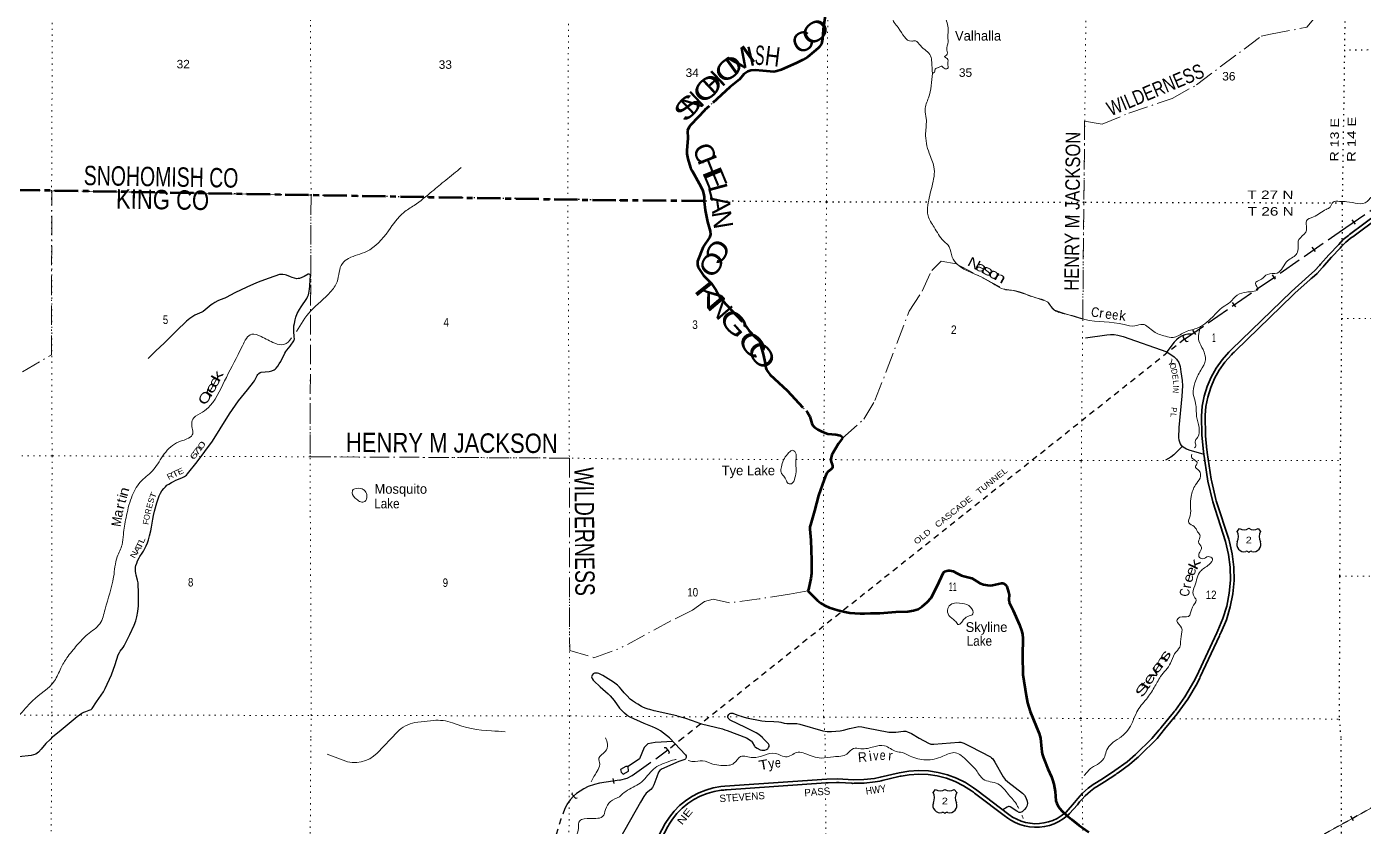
# Model space of a CAD drawing. Header units: feet. Extents: x -248627 to 3, y 0 to 184934.
# Drawn here: x -43174 to -15596, y 89931 to 106433 of the extents above; entities that cross this region are included whole.
import ezdxf
from ezdxf.enums import TextEntityAlignment as Align

# ---------------------------------------------------------------- set-up
doc = ezdxf.new("R2010")
doc.units = ezdxf.units.FT
doc.header["$LTSCALE"] = 80
for name, pattern in [('DOT_DASHED', [7.7, 5, -1.2, 0.3, -1.2]), ('DOTTED', [1.5, 0.3, -1.2]), ('LONG_DASH_SHORT_DASH', [9.9, 6, -1.2, 1.5, -1.2]), ('LONG_DASHED', [7.5, 6, -1.5]), ('SHORT_DASHED', [2.7, 1.5, -1.2])]:
    doc.linetypes.add(name, pattern=pattern)
for name, color, linetype, lineweight in [('11', 7, 'LONG_DASH_SHORT_DASH', 60), ('16', 7, 'Continuous', 25), ('20', 7, 'Continuous', 70), ('29', 7, 'Continuous', 25), ('30', 7, 'Continuous', 13), ('34', 7, 'Continuous', 25), ('39', 7, 'Continuous', 13), ('41', 7, 'Continuous', 13), ('44', 7, 'DOT_DASHED', 13), ('6', 7, 'DOTTED', 25), ('63', 7, 'Continuous', 25), ('7', 7, 'DOTTED', 13)]:
    doc.layers.add(name, color=color, linetype=linetype, lineweight=lineweight)
doc.layers.add('12', color=7, linetype='Continuous')

msp = doc.modelspace()

# ---------------------------------------------------------------- linework, layer by layer
at = {"layer": '11'}
msp.add_line((-29196.15, 102839.72), (-30937.48, 102853.49), dxfattribs=at)
for points in [[(-26713.55, 106665.7), (-26750.23, 106376.6), (-26763.28, 106187.12), (-26789.92, 106080.76), (-26837.2, 106009.05), (-26853.12, 105993.8), (-26941.86, 105913.75), (-27076.95, 105809.36), (-27169.12, 105748.76), (-27295.33, 105691.63), (-27615.46, 105547.19), (-27707.63, 105515.57), (-27769.42, 105504.37), (-27996.82, 105523.62), (-28152.66, 105536.65), (-28242.19, 105534.01), (-28308.02, 105510.3), (-28389.65, 105457.6), (-28480.91, 105348.51), (-28677.03, 105188.14), (-29194.87, 104712.75), (-29482.47, 104414.19), (-29516.74, 104371.51), (-29549.35, 104295.05), (-29542.16, 104127.65), (-29561.52, 103885.77), (-29564.1, 103810.8), (-29542.3, 103708.23), (-29485.1, 103523.6), (-29452.98, 103459.78), (-29309.34, 103203), (-29242.83, 103073.03), (-29221.8, 102998.92), (-29208.6, 102928.12), (-29204.53, 102833.49)], [(-61874.65, 103015.65), (-48660.7, 102924.08), (-48144.21, 102918.22), (-48137.93, 103158.42), (-30937.48, 102853.49)], [(-29204.53, 102833.49), (-29183.32, 102651.91), (-29140.25, 102413.76), (-29082.86, 102219.91), (-29076.94, 102150.82), (-29099.64, 102088.92), (-29223.45, 101895.94), (-29341.75, 101598.08), (-29346.86, 101530.3), (-29328.31, 101470.98), (-29218.42, 101307.12), (-29058.2, 101143.02), (-28958.27, 100999.37), (-28866.29, 100838.65), (-28753.05, 100704.27), (-28371.95, 100302.89), (-28277.75, 100162.8), (-28161.9, 100041.75), (-28088.15, 99970.45), (-28061.81, 99938.84), (-28049.91, 99894.02), (-27992.62, 99682.01), (-27949.26, 99500.33), (-27934.09, 99402.63), (-27921.8, 99359.04), (-27889.33, 99310.41), (-27845.8, 99259.87), (-27495.14, 98935.55), (-27072.68, 98479.81), (-27026.93, 98400.05), (-26987.43, 98257.76), (-26965.34, 98211.11), (-26932.13, 98178.72), (-26863.66, 98131.29), (-26779.39, 98091.76), (-26654.14, 98044.26), (-26492.36, 98025.89), (-26396.62, 98008.74), (-26358.06, 97978.46), (-26352.61, 97954.08), (-26437.75, 97839.56), (-26572.68, 97605.63), (-26590.23, 97551.95), (-26597.04, 97520.67), (-26593.75, 97500.24), (-26587.82, 97464.02), (-26564.8, 97406.64), (-26561.49, 97381.02), (-26562.15, 97355.32), (-26569.39, 97333.59), (-26587.43, 97313.99), (-26666.27, 97249.85), (-26678.67, 97232.15), (-26697.11, 97192.63), (-26733.49, 97098.94), (-26851.97, 96766.8), (-26928.05, 96456.64), (-27017.05, 96166.33), (-27024.95, 96126.81), (-27024.62, 96078.02), (-27005.65, 95852.09), (-26991.67, 95438.65), (-26995.97, 95165.07), (-27007.7, 95061.66), (-27046.01, 94867.33), (-27056.54, 94835.71), (-27068.32, 94801.66)], [(-27068.32, 94801.66), (-26871.14, 94603.27), (-26798.47, 94551.14), (-26716.84, 94503.72), (-26630.26, 94462.97), (-26453.39, 94405.66), (-26308.67, 94369.34), (-26206.02, 94354.06), (-26100.64, 94345.62), (-25987.4, 94340.35), (-25900.5, 94340.35), (-25779.25, 94343.93), (-25581.94, 94344.99), (-25253.65, 94369.62), (-25009.98, 94380.54), (-24893.25, 94399.63), (-24790.28, 94429.89), (-24708.92, 94483.95), (-24611.49, 94568.27), (-24523.33, 94662.51), (-24405.32, 94903.91), (-24271, 95183.55), (-24248.08, 95203.28), (-24203.32, 95219.09), (-24173.04, 95223.04), (-24143.96, 95223.26), (-24069.02, 95208.55), (-23995.26, 95168.1), (-23897.85, 95124.23), (-23848.6, 95106.9), (-23685.73, 95067.8), (-23521.28, 94966.14), (-23446.81, 94937.59), (-23363.28, 94921.34), (-23302.72, 94916.07), (-23259.67, 94918.54), (-23074.94, 94962.18), (-23035.97, 94961.82), (-22989.85, 94927.32), (-22964.34, 94893.68), (-22928.19, 94779.83), (-22919.57, 94725.04), (-22926.98, 94624.56), (-22916.94, 94564.31), (-22837.54, 94398.28), (-22704.18, 94101.23), (-22657.55, 93964.87), (-22644.38, 93901.64), (-22637.11, 93830.7), (-22645.05, 93461.73), (-22632.92, 93080.57), (-22566.69, 92648.74), (-22537.72, 92495.92), (-22485.05, 92314.11), (-22362.09, 92018.42), (-22296.45, 91862.84), (-22270.66, 91764.97)], [(-22270.66, 91764.97), (-22253.07, 91545.62), (-22246.29, 91496.02), (-22237.81, 91447.7), (-22210.55, 91361.68), (-22197.14, 91326.88), (-22120.88, 91135.69), (-22045.46, 90968.66), (-22023.43, 90909.75), (-21997.17, 90818.6), (-21968.36, 90668.53), (-21952.26, 90479.03), (-21932.77, 90421.38), (-21898.88, 90353.55), (-21839.56, 90277.24), (-21730.25, 90175.92), (-21627.73, 90087.75), (-21481.13, 89975.41), (-21272.68, 89832.97)]]:
    msp.add_lwpolyline(points, dxfattribs=at)
at = {"layer": '16'}
for p, q in [((-18218.37, 96029.08), (-18167.06, 96087.84)), ((-17975.3, 96093.81), (-17975.58, 96093.61)), ((-17783.21, 96087.93), (-17731.82, 96029.08)), ((-24485.1, 90647.78), (-24433.79, 90706.54)), ((-24242.03, 90712.51), (-24242.31, 90712.31)), ((-24049.94, 90706.63), (-23998.55, 90647.78))]:
    msp.add_line(p, q, dxfattribs=at)
for centre, radius, start, end in [((-18411.35, 95918.45), 222.05, 332.97043, 29.75871), ((-18075.98, 96245.5), 182.07, 239.97227, 303.45418), ((-17874.2, 96245), 181.52, 236.33975, 300.08743), ((-17874.21, 96245.5), 182.07, 236.54582, 236.59441), ((-17538.85, 95918.45), 222.05, 150.24129, 207.02957), ((-18072.16, 95763.55), 151.42, 159.09177, 283.81923), ((-17878.04, 95763.55), 151.42, 256.18077, 20.90823), ((-24678.08, 90537.15), 222.05, 332.97043, 29.75871), ((-24342.71, 90864.2), 182.07, 239.97227, 303.45418), ((-24140.93, 90863.7), 181.52, 236.33975, 300.08743), ((-24140.94, 90864.2), 182.07, 236.54582, 236.59441), ((-23805.58, 90537.15), 222.05, 150.24129, 207.02957), ((-24338.89, 90382.25), 151.42, 159.09177, 283.81923), ((-24144.77, 90382.25), 151.42, 256.18077, 20.90823)]:
    msp.add_arc(centre, radius, start, end, dxfattribs=at)
for centre, major_axis, start_param, end_param in [((-18016.82, 95564.73), (-19.56, 51.67), 4.95877769, 6.28318531), ((-17933.37, 95564.73), (19.56, 51.67), 0, 1.32637542), ((-24283.55, 90183.43), (-19.56, 51.67), 4.95877769, 6.28318531), ((-24200.1, 90183.43), (19.56, 51.67), 0, 1.32637542)]:
    msp.add_ellipse(centre, major_axis=major_axis, ratio=0.929097, start_param=start_param, end_param=end_param, dxfattribs=at)
at = {"layer": '20', "lineweight": 35}
for points in [[(-19972.5, 91762.81), (-19822.63, 91938.42), (-19801.03, 91963.26), (-19780.42, 91988.42), (-19528.28, 92296.24), (-19507.97, 92321.04), (-19489.57, 92346.24), (-19292.27, 92616.57), (-19108.78, 92932.82), (-19056.76, 93038.73), (-18638.36, 93937.86), (-18614.47, 93985.58), (-18509.44, 94233.03), (-18430.85, 94490.1), (-18379.56, 94753.97), (-18356.13, 95021.77), (-18360.82, 95290.54), (-18393.59, 95557.35), (-18454.06, 95819.27), (-18721.02, 96641.47), (-18818.96, 97065.58), (-18912.27, 97667.1), (-18943.12, 98020.68), (-18953.88, 98404.27), (-18934.95, 98613.21), (-18894.28, 98819.03), (-18832.32, 99019.47), (-18749.75, 99212.34), (-18647.48, 99395.51), (-18526.61, 99567), (-18388.48, 99724.91), (-18329.79, 99782.87), (-17094.48, 100978.15), (-16739.41, 101297.67), (-16621.37, 101401.18), (-16514.79, 101516.45), (-16498.96, 101535.8), (-16328.61, 101731.25), (-16122.71, 101947.86), (-16027.15, 102045.86), (-15921.87, 102133.33), (-15901.92, 102147.92), (-15308.09, 102589.47)], [(-19867.48, 91762.72), (-19715.85, 91949.96), (-19450.63, 92272.7), (-19230.32, 92574.28), (-19042.74, 92897.23), (-19001.18, 92981.81), (-18988.89, 93006.8), (-18977.26, 93031.81), (-18583.22, 93878.59), (-18570.72, 93905.45), (-18559.13, 93928.59), (-18547.06, 93952.71), (-18438.96, 94207.38), (-18358.07, 94471.96), (-18305.29, 94743.54), (-18281.18, 95019.15), (-18286.01, 95295.77), (-18319.73, 95570.37), (-18376.77, 95817.43), (-18382.08, 95840.43), (-18390.85, 95867.43), (-18641.57, 96639.63), (-18649.01, 96662.55), (-18655.27, 96689.63), (-18739.34, 97053.67), (-18745.07, 97078.49), (-18748.97, 97103.67), (-18834.28, 97653.6), (-18837.85, 97676.61), (-18840.21, 97703.6), (-18866.06, 97999.91), (-18868.2, 98024.4), (-18868.91, 98049.91), (-18878.07, 98376.42), (-18878.81, 98402.76), (-18876.67, 98426.42), (-18860.71, 98602.55), (-18821.57, 98800.66), (-18761.93, 98993.6), (-18682.45, 99179.25), (-18584, 99355.57), (-18467.65, 99520.64), (-18334.69, 99672.64), (-18303.2, 99703.75), (-18278.8, 99727.85), (-18253.2, 99752.62), (-17067.33, 100900.06), (-17041.49, 100925.07), (-17017.33, 100946.8), (-16717.98, 101216.18), (-16688.96, 101242.3), (-16667.98, 101260.69), (-16569.04, 101347.45), (-16463.57, 101461.52), (-16443.24, 101485.58), (-16420.63, 101511.52), (-16273.13, 101680.75), (-16092.11, 101871.19), (-16063.13, 101901.69), (-16044.11, 101921.19), (-15976.27, 101990.76), (-15883.22, 102068.07), (-15859.9, 102085.7), (-15833.22, 102105.54), (-15288.34, 102510.69)], [(-30957.86, 88039.07), (-29955.22, 89944.7), (-29941.8, 89970.03), (-29926.15, 89994.7), (-29861.28, 90096.98), (-29767.69, 90215.13), (-29662.27, 90322.84), (-29546.16, 90418.94), (-29420.65, 90502.38), (-29287.09, 90572.25), (-29146.97, 90627.77), (-29001.82, 90668.34), (-28853.21, 90693.51), (-28798.22, 90698.34), (-28773.6, 90700.51), (-28748.22, 90702.3), (-26699.54, 90846.66), (-26674.5, 90848.42), (-26649.54, 90848.81), (-26475.41, 90851.54), (-26449.76, 90851.83), (-26425.41, 90850.63), (-26164.54, 90837.84), (-26139.13, 90836.59), (-26114.54, 90836.82), (-25909.96, 90838.76), (-25682.32, 90864.86), (-25583.92, 90884.32), (-25558.74, 90889.31), (-25533.92, 90895.22), (-25191.45, 90976.81), (-25166.37, 90982.78), (-25141.45, 90986.96), (-24975.89, 91014.67), (-24783.04, 91026.47), (-24590.01, 91018.06), (-24398.92, 90989.51), (-24211.85, 90941.14), (-24030.87, 90873.48), (-23857.96, 90787.28), (-23695, 90683.47), (-23655.43, 90653.93), (-23632.15, 90636.54), (-23605.43, 90616.36), (-22995.8, 90155.78), (-22970.9, 90136.97), (-22945.8, 90119.6), (-22885.31, 90077.73), (-22794.1, 90027.82), (-22698.18, 89987.71), (-22598.58, 89957.85), (-22496.41, 89938.56), (-22392.79, 89930.06), (-22288.84, 89932.44), (-22185.72, 89945.67), (-22084.54, 89969.61), (-21986.41, 90003.99), (-21892.42, 90048.45), (-21803.59, 90102.48), (-21720.89, 90165.5), (-21719.48, 90166.74), (-21692.8, 90190.21), (-21671.56, 90213.73), (-21509.71, 90392.98), (-21463.93, 90451.85), (-21444.47, 90476.87), (-21421.68, 90501.85), (-21349.13, 90581.38), (-21243.37, 90675.37), (-21169.37, 90729.11), (-21143.04, 90748.22), (-21119.37, 90762.92), (-20951.02, 90867.4), (-20720.54, 91019.49), (-20695.63, 91035.92), (-20670.54, 91054.09), (-20435.86, 91223.99), (-20283.27, 91357.13), (-20258.08, 91379.11), (-20233.27, 91403.52), (-19867.48, 91762.72)], [(-30957.62, 88211.14), (-30007.36, 90006.5), (-29922.43, 90140.41), (-29823.97, 90264.71), (-29713.05, 90378.03), (-29590.89, 90479.14), (-29458.84, 90566.93), (-29318.33, 90640.43), (-29170.91, 90698.85), (-29018.2, 90741.53), (-28861.85, 90768.01), (-28777.69, 90775.4), (-26679.64, 90923.24), (-26449, 90926.86), (-26446.74, 90926.77), (-26135.87, 90911.52), (-25914.6, 90913.61), (-25694.75, 90938.82), (-25575.58, 90962.39), (-25182.69, 91055.99), (-24984.38, 91089.19), (-24783.7, 91101.47), (-24582.82, 91092.71), (-24383.97, 91063), (-24189.3, 91012.67), (-24000.97, 90942.26), (-23821.03, 90852.55), (-23651.45, 90744.53), (-23584.26, 90694.36), (-22924.95, 90196.25), (-22845.91, 90141.55), (-22761.59, 90095.4), (-22672.91, 90058.32), (-22580.83, 90030.72), (-22486.38, 90012.89), (-22390.58, 90005.03), (-22294.48, 90007.23), (-22199.14, 90019.46), (-22105.6, 90041.59), (-22014.88, 90073.38), (-21927.99, 90114.47), (-21845.87, 90164.43), (-21769.41, 90222.69), (-21744.99, 90244.16), (-21567.93, 90440.26), (-21502.47, 90524.43), (-21401.82, 90634.76), (-21290.19, 90733.96), (-21183.92, 90811.13), (-20991.46, 90930.57), (-20736.28, 91098.96), (-20482.96, 91282.35), (-20309.72, 91433.51), (-19972.5, 91762.81)]]:
    msp.add_lwpolyline(points, dxfattribs=at)
at = {"layer": '29'}
msp.add_line((-29773.05, 92230.41), (-30234.51, 92334.27), dxfattribs=at)
for points in [[(-39344.8, 97890.54), (-39183.43, 98143.93), (-38994.96, 98451.3), (-38805.12, 98720.34), (-38619.94, 98951.16), (-38498.45, 99108.42), (-38481.5, 99135.82), (-38425.67, 99244.32), (-38409.25, 99266.21), (-38388.11, 99287.36), (-38359.91, 99303.22), (-38339.97, 99309.43), (-38178.51, 99326.92), (-38122.03, 99340.22), (-38074.45, 99361.37), (-38051.55, 99375.46), (-38030.4, 99394.85), (-37998.69, 99437.14), (-37966.97, 99481.19), (-37935.34, 99532.57), (-37850.66, 99704.97), (-37833.18, 99738.55), (-37811.9, 99768.41), (-37740.66, 99849.92), (-37667.4, 99958.71), (-37659.95, 99977.62), (-37656.83, 99995.72), (-37658.77, 100048.17), (-37669.16, 100154.31), (-37670, 100219.74), (-37665.64, 100267.08), (-37656.83, 100312.9), (-37637.45, 100393.95), (-37625.94, 100444.83), (-37596.92, 100519.06), (-37549.34, 100605.4), (-37515.52, 100662.77), (-37401.33, 100834.48), (-37376.66, 100876.77), (-37364.33, 100910.25), (-37355.52, 100943.73), (-37341.42, 101023.02), (-37336.13, 101084.69), (-37332.61, 101213.33), (-37322.04, 101292.62), (-37325.56, 101313.76), (-37336.13, 101326.1), (-37353.75, 101333.15), (-37371.37, 101329.62), (-37450.68, 101286.74), (-37549.35, 101245.04), (-37578.37, 101240.47), (-37607.5, 101239.75), (-37653.31, 101248.57), (-37699.13, 101262.66), (-37736.9, 101277.37), (-37818.95, 101312), (-37848.98, 101321.58), (-37891.19, 101327.86), (-37926.43, 101327.86), (-37959.74, 101323.42), (-38172.53, 101248.31), (-38349.33, 101188.65), (-38435.97, 101155.91), (-38634.96, 101062.43), (-38880.67, 100945.54)], [(-38882.69, 100945.57), (-39059.46, 100848.57), (-39087.99, 100836.07), (-39186.33, 100800.99), (-39233.97, 100780.02), (-39295.58, 100746.36), (-39339.63, 100718.17), (-39368.31, 100697.57), (-39533.46, 100566.63), (-39564.22, 100547.58), (-39706.15, 100485.58), (-39748.98, 100461.94), (-39808.35, 100422.14), (-39877.55, 100363.26), (-40086.31, 100167.12), (-40334.26, 99917.18), (-40518.45, 99744.83), (-40668, 99596.09)], [(-21339.99, 100019.75), (-20906.53, 100082.6), (-20825.52, 100089.6), (-20750.5, 100086.6), (-20679.48, 100077.59), (-20566.45, 100046.56), (-19668.55, 99732.06), (-19518.2, 99630.19), (-19466.19, 99580.15), (-19420.67, 99513.57), (-19394.17, 99432.01), (-19374.17, 99317.91), (-19350.16, 99137.75), (-19346.16, 99029.65), (-19358.16, 98817.46), (-19422.18, 98172.89), (-19426.18, 97956.69), (-19420.17, 97914.66), (-19408.17, 97876.62), (-19388.67, 97836.09), (-19374.17, 97816.57), (-19332.15, 97776.54), (-19295.65, 97753.01), (-19258.14, 97732.49), (-19210.12, 97712.48), (-18904.83, 97619.13)], [(-19140.1, 100096.61), (-19234.45, 100093.14), (-19294.06, 100081.72), (-19348.6, 100061.41), (-19410.75, 100027.15), (-19469.09, 99981.46), (-19515.61, 99930.25), (-19668.55, 99732.06)], [(-42640.19, 91794.33), (-42466.25, 91939.96), (-42133.28, 92214.69), (-42035.62, 92284.87), (-41996.79, 92305.17), (-41956.32, 92320.11), (-41884.08, 92343.02), (-41848.79, 92361.18), (-41827.69, 92378.26), (-41733.37, 92516.54), (-41595.1, 92723.63), (-41555.51, 92791.83), (-41429.92, 93074.03), (-41349.77, 93288.44), (-41288.49, 93484.86), (-41265.06, 93535.04), (-41246.2, 93564.16), (-41188.06, 93638.16), (-41166.06, 93672.52), (-41047.39, 93902.42), (-40957.23, 94099.83), (-40927.76, 94188.75), (-40906.13, 94270.75), (-40886.75, 94381.76), (-40872.22, 94498.34), (-40869.13, 94570.3), (-40868.13, 94742.24), (-40876.18, 94966.77), (-40882.04, 94994.5), (-40888.51, 95026.68), (-40920.22, 95130.65), (-40927.51, 95166.64), (-40932.56, 95201.13), (-40932.56, 95246.94), (-40929.48, 95289.66), (-40921.99, 95326.24), (-40907.89, 95377.34), (-40888.51, 95424.91), (-40857.04, 95483.37), (-40839.46, 95512.5), (-40791.59, 95579.98), (-40766.82, 95619.65), (-40710.54, 95735.04), (-40683.25, 95797.7), (-40662.97, 95858.39), (-40640.06, 95941.21), (-40617.15, 96043.41), (-40603.4, 96114.95), (-40574.86, 96281.3), (-40559.01, 96360.2), (-40539.62, 96446.93), (-40492.19, 96621.2), (-40465.6, 96702.41), (-40440.93, 96765.85), (-40416.37, 96817.53), (-40386.3, 96868.05), (-40349.3, 96915.63), (-40313.41, 96950.91), (-40284.1, 96980.82), (-40245.34, 97007.25), (-40192.47, 97038.97), (-40150.41, 97061.12), (-40102.61, 97084.79), (-39975.96, 97132.82), (-39922.88, 97160.56), (-39882.35, 97192.27), (-39857.69, 97217.56), (-39662.15, 97466.35), (-39344.8, 97890.54)], [(-19343.84, 97784.55), (-19467.18, 97665.43), (-19499.69, 97629.9), (-19523.2, 97609.38), (-19583.21, 97563.34), (-19695.24, 97497.28)], [(-30951.28, 92822.07), (-30990.82, 92858.84), (-31077.45, 92924.38), (-31295.37, 93057.23), (-31379.6, 93099.87), (-31402.84, 93108.33), (-31430.31, 93110.44), (-31466.81, 93107.52), (-31497.92, 93091.41), (-31517.52, 93069.21), (-31527.51, 93034.33), (-31519.05, 93000.5), (-31497.92, 92962.44), (-31483.87, 92946.33), (-31349.21, 92823.49), (-31183.09, 92683.36), (-31142.95, 92641.07), (-31064.77, 92541.7), (-30951.88, 92388.91)], [(-30234.51, 92334.27), (-30323.3, 92357.16), (-30359.31, 92367.17), (-30400.8, 92381.74), (-30456.33, 92402.21), (-30498.34, 92422.22), (-30572.67, 92465.27), (-30621.77, 92494.75), (-30683.16, 92534.06), (-30732.26, 92573.36), (-30803.47, 92644.61), (-30857.48, 92703.57), (-30918.87, 92777.27), (-30951.28, 92822.07)], [(-29923.81, 91773.83), (-30046.37, 91870.98), (-30108.27, 91915.87), (-30153.12, 91944.59), (-30212.32, 91975.11), (-30268.83, 92000.23), (-30441.05, 92072.04), (-30735.27, 92201.29), (-30793.58, 92235.41), (-30850.09, 92280.27), (-30951.88, 92388.91)], [(-29773.05, 92230.41), (-29613.13, 92189.01), (-29455.09, 92134.97), (-29305.05, 92074.91), (-29261.04, 92060.9), (-28828.94, 91958.81), (-28782.93, 91942.79), (-28728.92, 91922.78), (-28335.17, 91771.78)], [(-27999.94, 91771.37), (-28079.76, 91841.69), (-28134.77, 91876.73), (-28350.82, 91984.83), (-28666.9, 92136.96), (-28700.91, 92166.99), (-28708.91, 92181), (-28714.91, 92201.02), (-28714.92, 92223.04), (-28698.91, 92253.07), (-28676.91, 92275.08), (-28656.9, 92283.09), (-28638.89, 92285.1), (-28616.89, 92283.09), (-28530.87, 92249.06), (-28398.84, 92205.02), (-28330.82, 92189.01), (-28018.75, 92122.95), (-27950.73, 92116.94), (-27770.68, 92108.94), (-27667.67, 92103.93), (-27626.65, 92096.93), (-27555.64, 92079.91), (-27502.62, 92072.91), (-27342.58, 92072.91), (-27295.58, 92069.9), (-27230.55, 92052.89), (-26758.44, 91920.77), (-26673.43, 91907.77), (-26582.4, 91904.75), (-26402.36, 91916.77), (-26331.35, 91931.79), (-26206.31, 91964.81), (-26079.29, 91997.85), (-26018.26, 92004.84), (-25953.26, 91999.85), (-25862.23, 91980.82), (-25398.11, 91892.74), (-25332.11, 91888.75), (-25254.08, 91892.74), (-25098.04, 91912.76), (-25050.04, 91912.77), (-25014.02, 91900.75), (-24934, 91860.72), (-24771.48, 91767.58)], [(-42640.19, 91794.33), (-42689.02, 91741.06), (-42779.71, 91658.71), (-42879.25, 91544.34), (-42929.66, 91482.28), (-42958.02, 91455.65), (-42988.87, 91438.35), (-43036.62, 91423.07), (-43083.96, 91412.48), (-43340.47, 91382.68)], [(-29923.81, 91773.83), (-29588.71, 91424.03), (-29575.18, 91405.81), (-29575.18, 91372.15), (-29590.47, 91344.61), (-29605.31, 91327.36), (-29730.34, 91285.62), (-30087.46, 91130.09), (-30122.62, 91102.85), (-30147.09, 91069.19), (-30184.9, 90971.32), (-30243.42, 90809.07), (-30274.61, 90748.01), (-30309.18, 90708.08), (-30402.03, 90631.7), (-30448.32, 90567.32), (-30519.71, 90450.85), (-30955.61, 89670.7)], [(-29849.79, 91696.56), (-30216.76, 91678.2), (-30369.09, 91647.72), (-30440.18, 91576.59), (-30541.74, 91342.89), (-30775.32, 91180.31)], [(-28334.53, 91771.38), (-28240.15, 91713.09), (-28229.75, 91703.84), (-28215.9, 91686.51), (-28169.7, 91604.47), (-28160.46, 91591.76), (-28146.6, 91579.05), (-28111.95, 91558.25), (-28051.9, 91530.51), (-28014.94, 91520.11), (-27976.83, 91517.8), (-27954.88, 91521.27), (-27921.39, 91533.98), (-27894.83, 91550.16), (-27876.35, 91572.11), (-27867.11, 91597.53), (-27868.26, 91625.27), (-27880.97, 91650.69), (-27924.85, 91701.53), (-27999.61, 91771.08)], [(-24771.48, 91767.58), (-24580.19, 91663.41), (-24530.52, 91647.22), (-24469.31, 91644.92), (-23956.52, 91681.89), (-23913.78, 91681.89), (-23850.27, 91668.03), (-23711.68, 91594.07), (-23305.15, 91386.08), (-23278.57, 91362.97), (-23255.48, 91339.86), (-23212.75, 91275.15), (-23041.82, 90970.09), (-22997.93, 90912.32), (-22944.81, 90868.41), (-22639.91, 90637.3), (-22598.32, 90591.08), (-22570.61, 90544.86), (-22545.19, 90466.29), (-22540.57, 90422.38), (-22545.19, 90394.64), (-22554.43, 90364.6), (-22568.29, 90341.49), (-22598.33, 90299.89), (-22651.45, 90251.36), (-22690.72, 90235.18), (-22713.81, 90237.49), (-22760.02, 90262.91), (-22898.61, 90355.36), (-22914.77, 90359.98), (-22930.94, 90357.67), (-22958.67, 90346.11), (-23046.44, 90290.65)], [(-30775.32, 91180.31), (-30820.89, 91184.09), (-30928.5, 91122.2), (-30917.5, 91068.54)], [(-30917.5, 91068.54), (-30876.88, 91027.9), (-30765.17, 91088.86), (-30775.32, 91180.31)]]:
    msp.add_lwpolyline(points, dxfattribs=at)
at = {"layer": '34', "lineweight": 13}
for p, q in [((-35169.92, 92090.56), (-34789.37, 92132.53)), ((-35950.95, 91461), (-35531.48, 91900.45)), ((-30953.99, 81755.89), (-12870.18, 91755.65)), ((-36980.41, 91438.05), (-36649.59, 91312.86))]:
    msp.add_line(p, q, dxfattribs=at)
at = {"layer": '34', "linetype": 'SHORT_DASHED'}
msp.add_line((-30966.51, 81747.56), (-12872.98, 91757.62), dxfattribs=at)
at = {"layer": '34'}
msp.add_line((-15819.12, 90063.85), (-15872.64, 90160.65), dxfattribs=at)
at = {"layer": '34', "lineweight": 13}
for centre, radius, start, end in [((-34701.73, 91286.65), 850.4, 69.08399, 95.91496), ((-35037.37, 91399.6), 703.56, 100.85931, 134.61192), ((-33496.34, 94439.77), 2525.26, 249.07702, 267.83512), ((-33638.9, 88646.13), 3270.52, 84.17211, 89.1736), ((-36409.01, 91899.75), 634.28, 247.70982, 316.2336)]:
    msp.add_arc(centre, radius, start, end, dxfattribs=at)
at = {"layer": '39'}
for points in [[(-12991.93, 103746.06), (-13038.71, 103899.35), (-13069.17, 104199.9), (-13154.3, 104450.33), (-13121.32, 104579.19), (-12906.96, 104723.22), (-12861.61, 104900.39), (-12851.95, 105172.5), (-13038.01, 105387.18), (-13209.7, 105646.13), (-13448.76, 105754.23), (-13612.92, 105924.44), (-13898.76, 106639.62), (-14057.55, 106696.9), (-14134.59, 106953.34), (-14319.52, 107359.53), (-14459.86, 107471.15), (-14503.14, 107646.77), (-14665.32, 107810.92), (-14897.87, 107997.62), (-15100.71, 108099.48), (-15318.7, 108364.73), (-15873.58, 109226.47), (-16100.51, 109683.28), (-16143.44, 109917.37), (-16249.23, 110081.22), (-16268.45, 110238.57), (-16342.33, 110347.83), (-16404.05, 110471.13), (-16471.98, 110564.22), (-16580.51, 110605.11), (-16652.82, 110639.77), (-16743.27, 110670.48), (-16841.34, 110777.85), (-17020.06, 110869.51), (-17388.42, 110911.76), (-17580.08, 110858.33), (-17773.19, 110901.68), (-17987.96, 111029.82), (-18217.34, 111071.35), (-18457.32, 111022.21), (-18583.1, 110869.65), (-18686.14, 110815.76), (-18814.93, 110836.59), (-18950.09, 110801.01), (-19190.69, 110647.04), (-19579.97, 110213.63), (-19744.24, 110022.97), (-19949.35, 109739.78), (-20172.49, 109470.81), (-20268.75, 109201.17), (-20346.77, 108949.57), (-20519.41, 108706.54), (-20786.92, 108429.73), (-21073.62, 108314.31), (-21365.72, 108307.78), (-21544.61, 108371.21), (-21724.34, 108291.52), (-21942.43, 108197.91), (-22206.74, 108122.69), (-22445.87, 108216.68), (-22677.25, 108260.23), (-22967.79, 108177.08), (-23215.42, 108196.53), (-23467.95, 108068.83), (-23742.31, 107997.69), (-23939.16, 108089.45), (-24088.76, 107995.48), (-24205.18, 108064.64), (-24367.54, 108198.55)], [(-24500.42, 105471.56), (-24513.17, 105701.45), (-24538.58, 105832.63), (-24744.81, 106043.38), (-24850.99, 106140.7), (-24927.55, 106137.07), (-25203.88, 106414.72), (-25305.44, 106612.83), (-25244.57, 106687.1), (-25195.39, 106829.98), (-24992.55, 107070.84), (-24809.01, 107112.21), (-24704.32, 107103.6), (-24668.48, 107032.85), (-24622.31, 107006.4), (-24547.69, 107022.13), (-24495.31, 107023.87), (-24419.18, 106954.93), (-24309.3, 106801.13), (-24231.82, 106619.28), (-24173.06, 106336.73), (-24181.55, 106262.18), (-24178.34, 106123.06), (-24199.49, 105951.81), (-24206.14, 105849.03), (-24250.63, 105819.02), (-24192.47, 105776.38), (-24185.02, 105673.52), (-24185.62, 105570.71), (-24260.1, 105579.16), (-24318.26, 105621.8), (-24346.55, 105605.82), (-24372.8, 105595.88), (-24393, 105585.91), (-24431.33, 105576.03), (-24459.99, 105497.55), (-24500.42, 105471.56)], [(-24500.42, 105471.56), (-24581.94, 104967.98), (-24649.86, 104722.38), (-24626.75, 104542.83), (-24640.62, 104238.49), (-24564.5, 103824.8), (-24467.45, 103546.08), (-24508.08, 103145.1), (-24592.95, 102756.45), (-24588.2, 102536.68), (-24464.71, 102300.16), (-24268.98, 102018.9), (-24152.89, 101893.3), (-24089.68, 101681.29), (-23985.81, 101533.57), (-23389.4, 101226.02), (-23024, 101024.51), (-22816.7, 100997.22), (-22589.51, 100925.46), (-22368.42, 100845.68), (-22145.27, 100771.93), (-21983.18, 100591.65), (-21707.77, 100501.5), (-21355.88, 100398.85), (-20546.77, 100295.81), (-20325.39, 100264.41), (-20166.07, 100297.85), (-19935.31, 100149.47), (-19694.17, 100053.45), (-19538.84, 100027.14), (-19305.46, 100133.75), (-19056.73, 100215.41), (-18727.05, 100445.53), (-18504.23, 100660.07), (-18362.68, 100754.08), (-18214.78, 100900.47), (-18023.05, 100963.98), (-17900.12, 100975.43), (-17793.11, 101019.22), (-17840.73, 101140.43), (-17715.31, 101232.51), (-17591.88, 101328.63), (-17394.32, 101355.82), (-17175.29, 101610.71), (-16983.06, 101758.88), (-16960.11, 101893.84), (-16943.11, 102044.95), (-16803.22, 102199.45), (-16784.59, 102284.02), (-16785.74, 102431.2), (-16644.26, 102513.11), (-16379.5, 102666.96), (-16298.63, 102716.93), (-16239.62, 102819.44), (-16106.6, 102832.85), (-15951.54, 102825.99), (-15534.58, 102829.85), (-15457.57, 102910.09), (-15322.49, 102931.55), (-15185.14, 102995.35), (-15101.92, 103103.77), (-14924.44, 103143.16), (-14795.04, 103227.16), (-14667.34, 103363.58), (-14520.16, 103387), (-14247.76, 103468.22), (-13468.92, 103697.99), (-13325.74, 103727.48), (-13146.51, 103720.49), (-12952.97, 103751.73), (-12815.8, 103785.28), (-12725.02, 103809), (-12670.92, 103760.33), (-12437.71, 103686.53), (-12063.65, 103587.8), (-11914.6, 103587.01), (-11640.21, 103664.2), (-11424.33, 103725.56), (-11372.36, 103656.74), (-11369.24, 103503.51), (-11307.08, 103454.8), (-11208.06, 103510.73), (-11114.6, 103647.32), (-10943, 103712.95), (-10769.54, 103754.38), (-10737.87, 103659.46), (-10675.88, 103582.52), (-10625.53, 103582.26), (-10522.31, 103666.39), (-10231.9, 103727.36), (-10009.88, 103804.82), (-9853.56, 104013.67), (-9832.73, 104130.49), (-9892.42, 104255.8), (-9891.85, 104352.56), (-9867.47, 104386.71), (-9736.83, 104339.65)], [(-34215.42, 103528.65), (-34534.94, 103270.99), (-34818.27, 103037.69), (-35184.05, 102751.57), (-35401.19, 102603.31), (-35718.2, 102224.6), (-36166.09, 101800.91), (-36538.49, 101658), (-36665.09, 101554.54), (-36776.45, 101174.74), (-36908.67, 100966.34), (-37318.39, 100577.12), (-37614.85, 100152.52)], [(-18972.95, 100258.26), (-19003.86, 99957.08), (-18920.31, 99779.24), (-18871.22, 99565.28), (-18965.11, 99354.09), (-19087.49, 99094.66), (-19121.11, 98858.96), (-19071.88, 98667.18), (-19051.29, 98400.96), (-19033.7, 97967.42), (-19082.57, 97878.97), (-19066.95, 97794.22), (-19096.92, 97749.78)], [(-37715.66, 100020.29), (-37870, 99880.61), (-38061.66, 99910), (-38340.45, 100047.95), (-38536.21, 100095.48), (-38726.76, 99854.54), (-39058.81, 99205.41), (-39393.14, 98622.86), (-39549.85, 98486.98), (-39730.83, 98371.16), (-39772.69, 98251.94), (-39761.66, 98019.97), (-39872.21, 97936.76), (-40087.6, 97853.06), (-40368.78, 97585.48), (-40583.25, 97277.85), (-40836.34, 97044.69), (-41016.5, 96725.11), (-41127.72, 96311.02), (-41180.75, 95965.79), (-41208.13, 95755.84), (-41307.93, 95509.25), (-41382.85, 95091.29), (-41559.59, 94426.73), (-41667.24, 94127.65), (-41918.37, 93906.61), (-42139.23, 93681.67), (-42345.84, 93422.49), (-42469.99, 93212.11), (-42601.98, 92949.24), (-43053.96, 92539.65), (-43345.01, 92223.61), (-43577.95, 91992.56), (-43718.11, 91796.39)], [(-27628.42, 97274.69), (-27605.57, 97393.51), (-27552.36, 97536.37), (-27459.01, 97654.83), (-27382.18, 97702.81), (-27338.04, 97674.35), (-27306.48, 97561.29), (-27319.24, 97446.44), (-27308, 97303.24), (-27335.18, 97134.04), (-27390.22, 97021.43), (-27452.73, 97009.66), (-27510.76, 97074.48), (-27566.6, 97169.53), (-27610.59, 97224.19), (-27628.42, 97274.69)], [(-19149.76, 97624.04), (-19160.93, 97568.92), (-19096.87, 97502.05), (-19038.83, 97439.25), (-19077.51, 97368.89), (-19003.46, 97287.86), (-18982.25, 97128.48), (-19073.7, 96989.86), (-19163.75, 96748.41), (-19176.97, 96554.94), (-19188.24, 96351.38), (-19213.26, 96208.37), (-19102.94, 96129.17), (-19031.05, 96023.96), (-18977.18, 95936.98), (-19014.13, 95818.23), (-18954.39, 95700.99), (-19003.84, 95513.76), (-18923.54, 95466.97), (-18812.51, 95510.74), (-18724.14, 95465.92), (-18793.31, 95349.36), (-18971.39, 95209.17), (-19089.98, 94909.4), (-19117.3, 94716.01), (-19063.53, 94612.91), (-19138.89, 94470.17), (-19222.64, 94273.03), (-19397.94, 94261.86), (-19456.79, 94187.58), (-19360.96, 94041.92), (-19374.08, 93866.59), (-19401.56, 93646.99), (-19505.11, 93506.41), (-19590.83, 93315.34), (-19793.9, 93036.18), (-19928.17, 92809.07), (-20088.68, 92574.04), (-20283.6, 92310.96), (-20373.49, 92095.72), (-20602.69, 91799.48), (-20651.61, 91763.42)], [(-36459.04, 96853.98), (-36462.41, 96826.42), (-36377.2, 96695.67), (-36286.24, 96639.59), (-36203.61, 96646.02), (-36159.72, 96761.22), (-36194.39, 96857.9), (-36257.08, 96906.04), (-36410.32, 96907.36), (-36444.53, 96893.08), (-36459.04, 96853.98)], [(-23975.12, 94112.52), (-24037.11, 94189.45), (-24159.33, 94298.96), (-24184.7, 94438.2), (-24097.51, 94536.52), (-23883.95, 94545.48), (-23713.18, 94469.99), (-23663.66, 94328.61), (-23772.73, 94276.77), (-23880.05, 94180.56), (-23936.82, 94118.36), (-23975.12, 94112.52)], [(-31238.56, 91775.53), (-31202.38, 91642.72), (-31246.35, 91489.5), (-31376.92, 91356.28), (-31358.55, 91231.39), (-31414.61, 91084.2), (-31538.97, 90866.36)], [(-29533.24, 91305.87), (-29440.38, 91283.31), (-29239.07, 91299.97), (-29027.54, 91234), (-28860.37, 91206.22), (-28695.28, 91208.67), (-28592.67, 91249.26), (-28454.01, 91386.71), (-28202.58, 91366.95), (-27739.66, 91454.33), (-27622.53, 91411.07), (-27495.63, 91385.2), (-27266.29, 91480.55), (-27129.32, 91452.69), (-26790.89, 91356.81), (-26537.25, 91385.7), (-26261.52, 91440.86), (-26128.86, 91554.1), (-25975.83, 91548.45), (-25708.13, 91591.49), (-25486.7, 91612.24), (-25246.87, 91491.91), (-25124.01, 91470.06), (-24960.79, 91399.93), (-24638.48, 91318.12), (-24284.28, 91395.66), (-24024.69, 91466.9), (-23903.77, 91408.76), (-23782.75, 91298.2), (-23593.11, 91101.13), (-23453.84, 90924.09), (-23149.62, 90826.11), (-22931.75, 90608.96), (-22750.1, 90377.6), (-22719.93, 90315.05)], [(-20651.61, 91763.42), (-20807.97, 91651.84), (-20903.93, 91523.89), (-20946.59, 91390.61), (-21058.54, 91251.99), (-21218.48, 91156.03), (-21367.76, 90996.09)], [(-30955.26, 90560.29), (-30820.38, 90670.86), (-30671.56, 90759.95), (-30524.75, 90842.99), (-30283.63, 91095.62), (-30140.89, 91202.85), (-29987.99, 91265.74), (-29816.96, 91322.64), (-29783.57, 91329.27)], [(-30955.26, 90560.29), (-31135.53, 90462.11), (-31239.87, 90298.71), (-31299.96, 90151.52), (-31440.79, 90112.97), (-31682.33, 90104.47), (-31772.84, 90066.02), (-31798.69, 89912.84), (-31858.69, 89723.33), (-31960.95, 89527.7), (-31970.66, 89356.41), (-31869.7, 89207.5), (-31980.11, 89056.18), (-32257.47, 88848.13), (-32279.21, 88652.65), (-32288.86, 88447.11), (-32389.19, 88293.8), (-32568.05, 88148.39), (-32619.99, 87958.9), (-32623.47, 87692.93), (-32739.67, 87424.73), (-32844.23, 87366.11), (-33017.3, 87343.63), (-33178.44, 87391.69), (-33286.91, 87280.67), (-33401.4, 87159.56), (-33564.18, 87026.28), (-33606.05, 86830.76), (-33680.18, 86659.36), (-33770.43, 86495.98), (-33749.91, 86308.64), (-33844.14, 86121.08), (-34052.85, 85810.4), (-34133.17, 85713.54), (-34096.72, 85610.85), (-34124.69, 85508.03), (-34265.5, 85455.39), (-34329.53, 85269.9), (-34397.48, 85030), (-34530.21, 84971.33), (-34527.92, 84836.33), (-34565.8, 84656.94), (-34603.6, 84441.28), (-34639.44, 84247.78), (-34741.47, 83943.34), (-34831.43, 83636.91), (-34913.21, 83272.07), (-34961, 83018.1), (-34875.62, 82866.93)], [(-22653.66, 90173.99), (-22649.01, 90164.18), (-22626.03, 90112.52)]]:
    msp.add_spline(points, degree=3, dxfattribs=at)
at = {"layer": '44'}
for points in [[(-26713.55, 106665.7), (-26750.23, 106376.6), (-26763.28, 106187.12), (-26789.92, 106080.76), (-26837.2, 106009.05), (-26853.12, 105993.8), (-26941.86, 105913.75), (-27076.95, 105809.36), (-27169.12, 105748.76), (-27295.33, 105691.63), (-27615.46, 105547.19), (-27707.63, 105515.57), (-27769.42, 105504.37), (-27996.82, 105523.62), (-28152.66, 105536.65), (-28242.19, 105534.01), (-28308.02, 105510.3), (-28389.65, 105457.6), (-28480.91, 105348.51), (-28677.03, 105188.14), (-29194.87, 104712.75), (-29482.47, 104414.19), (-29516.74, 104371.51), (-29549.35, 104295.05), (-29542.16, 104127.65), (-29561.52, 103885.77), (-29564.1, 103810.8), (-29542.3, 103708.23), (-29485.1, 103523.6), (-29452.98, 103459.78), (-29309.34, 103203), (-29242.83, 103073.03), (-29221.8, 102998.92), (-29208.6, 102928.12), (-29204.53, 102833.49)], [(-26353.27, 97953.19), (-25916.98, 98342.03), (-25685.01, 98728.78), (-25450.69, 99329.15), (-24977.96, 100568.18), (-24711.74, 100981.1), (-24513.91, 101406.17), (-24322.47, 101599.49), (-24012.12, 101543.37), (-22991.5, 101011.94), (-22824.73, 100999.52), (-22579.2, 100918.9), (-22130.13, 100765.97), (-22101.94, 100736.63), (-22030.9, 100632.83), (-21995.94, 100598.98), (-21736.03, 100508.72), (-21400, 100408.3), (-21361.11, 104485.98), (-20996.37, 104426.27), (-20446.76, 104653.55), (-19553, 104957.13), (-19055.62, 105232.82), (-17720.14, 106239.39), (-17526.94, 106279.53), (-16782.3, 106422.01), (-16633.15, 106595.21)], [(-43789.75, 99010.24), (-42666.89, 99669.6), (-42655.32, 103053.75), (-37312.74, 102958.6), (-37333.34, 97568.72), (-31986.16, 97541.04), (-31979.3, 93575.67), (-31477.92, 93427.12), (-30950.19, 93615.26)], [(-29204.53, 102833.49), (-29183.32, 102651.91), (-29140.25, 102413.76), (-29082.86, 102219.91), (-29076.94, 102150.82), (-29099.64, 102088.92), (-29223.45, 101895.94), (-29341.75, 101598.08), (-29346.86, 101530.3), (-29328.31, 101470.98), (-29218.42, 101307.12), (-29058.2, 101143.02), (-28958.27, 100999.37), (-28866.29, 100838.65), (-28753.05, 100704.27), (-28371.95, 100302.89), (-28277.75, 100162.8), (-28161.9, 100041.75), (-28088.15, 99970.45), (-28061.81, 99938.84), (-28049.91, 99894.02), (-27992.62, 99682.01), (-27949.26, 99500.33), (-27934.09, 99402.63), (-27921.8, 99359.04), (-27889.33, 99310.41), (-27845.8, 99259.87), (-27495.14, 98935.55), (-27072.68, 98479.81), (-27026.93, 98400.05), (-26987.43, 98257.76), (-26965.34, 98211.11), (-26932.13, 98178.72), (-26863.66, 98131.29), (-26779.39, 98091.76), (-26654.14, 98044.26), (-26492.36, 98025.89), (-26396.62, 98008.74), (-26358.06, 97978.46), (-26353.27, 97953.19), (-26353.27, 97953.19)], [(-26353.27, 97953.19), (-26437.75, 97839.56), (-26572.68, 97605.63), (-26590.23, 97551.95), (-26597.04, 97520.67), (-26593.75, 97500.24), (-26587.82, 97464.02), (-26564.8, 97406.64), (-26561.49, 97381.02), (-26562.15, 97355.32), (-26569.39, 97333.59), (-26587.43, 97313.99), (-26666.27, 97249.85), (-26678.67, 97232.15), (-26697.11, 97192.63), (-26733.49, 97098.94), (-26851.97, 96766.8), (-26928.05, 96456.64), (-27017.05, 96166.33), (-27024.95, 96126.81), (-27024.62, 96078.02), (-27005.65, 95852.09), (-26991.67, 95438.65), (-26995.97, 95165.07), (-27007.7, 95061.66), (-27046.01, 94867.33), (-27056.54, 94835.71), (-27068.32, 94801.66)], [(-27068.32, 94801.66), (-26871.14, 94603.27), (-26798.47, 94551.14), (-26716.84, 94503.72), (-26630.26, 94462.97), (-26453.39, 94405.66), (-26308.67, 94369.34), (-26206.02, 94354.06), (-26100.64, 94345.62), (-25987.4, 94340.35), (-25900.5, 94340.35), (-25779.25, 94343.93), (-25581.94, 94344.99), (-25253.65, 94369.62), (-25009.98, 94380.54), (-24893.25, 94399.63), (-24790.28, 94429.89), (-24708.92, 94483.95), (-24611.49, 94568.27), (-24523.33, 94662.51), (-24405.32, 94903.91), (-24271, 95183.55), (-24248.08, 95203.28), (-24203.32, 95219.09), (-24173.04, 95223.04), (-24143.96, 95223.26), (-24069.02, 95208.55), (-23995.26, 95168.1), (-23897.85, 95124.23), (-23848.6, 95106.9), (-23685.73, 95067.8), (-23521.28, 94966.14), (-23446.81, 94937.59), (-23363.28, 94921.34), (-23302.72, 94916.07), (-23259.67, 94918.54), (-23074.94, 94962.18), (-23035.97, 94961.82), (-22989.85, 94927.32), (-22964.34, 94893.68), (-22928.19, 94779.83), (-22919.57, 94725.04), (-22926.98, 94624.56), (-22916.94, 94564.31), (-22837.54, 94398.28), (-22704.18, 94101.23), (-22657.55, 93964.87), (-22644.38, 93901.64), (-22637.11, 93830.7), (-22645.05, 93461.73), (-22632.92, 93080.57), (-22566.69, 92648.74), (-22537.72, 92495.92), (-22485.05, 92314.11), (-22362.09, 92018.42), (-22296.45, 91862.84), (-22270.66, 91764.97)], [(-27068.32, 94801.66), (-27443.63, 94737.88), (-28075.53, 94639.65), (-28681.24, 94557.51), (-29019.13, 94634.37), (-29198.27, 94584.14), (-29448.02, 94404.98), (-29895.02, 94183.66), (-30950.19, 93615.26)], [(-22270.66, 91764.97), (-22253.07, 91545.62), (-22246.29, 91496.02), (-22237.81, 91447.7), (-22210.55, 91361.68), (-22197.14, 91326.88), (-22120.88, 91135.69), (-22045.46, 90968.66), (-22023.43, 90909.75), (-21997.17, 90818.6), (-21968.36, 90668.53), (-21952.26, 90479.03), (-21932.77, 90421.38), (-21898.88, 90353.55), (-21839.56, 90277.24), (-21730.25, 90175.92), (-21627.73, 90087.75), (-21481.13, 89975.41), (-21272.68, 89832.97)]]:
    msp.add_lwpolyline(points, dxfattribs=at)
at = {"layer": '6'}
msp.add_line((-29150.67, 102839.36), (-29196.15, 102839.72), dxfattribs=at)
for points in [[(-16057.25, 129347.39), (-16064.83, 127156.3), (-16064.36, 124033.18), (-16046.72, 121898.11), (-16033.18, 118724.81), (-16031.68, 116583.78), (-16026.19, 113410.53), (-15992.53, 111259.25), (-15980.32, 107983.44), (-16003.64, 105951.11), (-16050.42, 102796.27), (-16064.42, 100417.43), (-16092.88, 97418.03), (-16103.75, 95105.41), (-16113.03, 92162.05), (-16076.02, 91759.68)], [(0, 105921.11), (-3571.92, 105946.31), (-8772.32, 105997.81), (-13961.17, 105960.54), (-14075.97, 105963.16), (-16003.64, 105951.11)], [(-30937.48, 102853.49), (-32015.2, 102873.73), (-37312.74, 102958.6), (-42655.32, 103053.75), (-48137.93, 103158.42)], [(-16050.42, 102796.27), (-21375.94, 102808.11), (-26683.34, 102819.85), (-28762.05, 102836.29)], [(-16075.8, 91757.25), (-16072.54, 89804.49), (-16070.85, 86863.2), (-16066.2, 84474.3), (-16125.53, 81480.72), (-16125.71, 81418.25)]]:
    msp.add_lwpolyline(points, dxfattribs=at)
at = {"layer": '63'}
for p, q in [((-15778.57, 102366.64), (-15844.08, 102455.73)), ((-16600.7, 101797.07), (-16666.21, 101886.16)), ((-17422.83, 101226.88), (-17488.34, 101315.97)), ((-18244.96, 100657.32), (-18310.47, 100746.41)), ((-19067.09, 100087.76), (-19132.6, 100176.85)), ((-31061.37, 90830.67), (-31080.95, 90939.54))]:
    msp.add_line(p, q, dxfattribs=at)
at = {"layer": '63', "linetype": 'SHORT_DASHED'}
for p, q in [((-19304.16, 99990.99), (-29639.35, 91773.45)), ((-29639.35, 91773.45), (-29953.06, 91524.02))]:
    msp.add_line(p, q, dxfattribs=at)
at = {"layer": '63', "linetype": 'LONG_DASHED'}
for points in [[(-19304.16, 99990.99), (-15975.72, 102292.32), (-14721.77, 103158.11), (-14573.27, 103239.35), (-14415.99, 103312.96), (-13908.65, 103480.49), (-13573.81, 103566.79), (-13375.94, 103607.4), (-12643.25, 103709.57), (-11232.02, 103936.03), (-10022.4, 104136.18), (-9954.75, 104144.15), (-9908.27, 104146.79), (-9774.43, 104142.33), (-9596.26, 104134.1), (-9377.26, 104146.52), (-9279.17, 104156.95), (-8840.32, 104253.4)], [(-30953.92, 90899.18), (-30796.22, 90944.3), (-30694.05, 90997.46), (-29953.06, 91524.02)], [(-30953.92, 90899.18), (-31366.7, 90837.69), (-31470.4, 90812.8), (-31596.3, 90768.77), (-31688.14, 90725.37), (-31840.91, 90627.19), (-31898.8, 90572.3)]]:
    msp.add_lwpolyline(points, dxfattribs=at)
at = {"layer": '63'}
for points in [[(-19324.32, 100063.27), (-19334.07, 100031.56), (-19265.95, 99947.39), (-19228.83, 99949.06)], [(-29933.08, 91451.01), (-29923.34, 91482.72), (-29991.46, 91566.89), (-30028.58, 91565.22)], [(-31930.1, 90642.55), (-31936.48, 90609.99), (-31859.93, 90533.4), (-31826.58, 90538.67)]]:
    msp.add_lwpolyline(points, dxfattribs=at)
at = {"layer": '63', "linetype": 'SHORT_DASHED'}
msp.add_lwpolyline([(-31898.8, 90572.3), (-31967.49, 90496.9), (-32038.67, 90393.43), (-32079.74, 90315.66), (-32164.5, 90100.48), (-32356.32, 89455.52), (-32453.48, 89244.79), (-32713, 88842.49), (-32871.86, 88570.88), (-33061.14, 88324.34)], dxfattribs=at)
at = {"layer": '7'}
for p, q in [((-30944.81, 97523.53), (-27563.84, 97512.6)), ((-21429.41, 97490.11), (-16089.7, 97492.31)), ((-42662.24, 91794.37), (-42679.82, 87140.09)), ((-26713.78, 91769.8), (-26704.14, 90801.79)), ((-26701.44, 90522.7), (-26680.44, 88344.65))]:
    msp.add_line(p, q, dxfattribs=at)
for points in [[(-42610.4, 134707.5), (-42631.46, 129471.98), (-42652.23, 124163.83), (-42658.89, 118857.76), (-42681.67, 113549.61), (-42639.74, 108193.33), (-42662.54, 102889.2), (-42653.09, 97587.25), (-42659.6, 92242.85), (-42662.24, 91794.37)], [(-37316.38, 91784.88), (-37306.67, 92236.82), (-37333.34, 97568.72), (-37312.74, 102958.6), (-37327.13, 108185.09), (-37318.64, 113537.57), (-37301.85, 118833.59), (-37303.26, 124139.62), (-37294.69, 129473.94), (-37286.48, 131713.1)], [(-26651.28, 128929.89), (-26666.93, 124080.79), (-26700.26, 118760.67), (-26677.17, 113446.3), (-26648.03, 108131.9), (-26683.34, 102819.85), (-26744.81, 97509.95), (-26743.82, 92203.76), (-26713.78, 91769.8)], [(-31975.9, 126241.48), (-31986.59, 124125.35), (-31989.17, 118807.2), (-32011.98, 113505.1), (-31998.36, 108170.88), (-32018.73, 102876.08), (-31986.16, 97541.04)], [(-21420.4, 91764.14), (-21440.56, 92173.9), (-21429.41, 97490.11), (-21375.94, 102808.11), (-21320.53, 108114), (-21347, 112670.19)], [(-16064.42, 100417.43), (-14025.99, 100424.87), (-8790.64, 100492.13)], [(-39858.91, 97577.52), (-42653.09, 97587.25), (-48151.25, 97610.78)], [(-30944.81, 97523.53), (-31986.16, 97541.04), (-37333.34, 97568.72), (-39616.54, 97576.67)], [(-27311.96, 97511.78), (-26744.81, 97509.95), (-21429.41, 97490.11)], [(-31984.66, 94877.61), (-31981.96, 92228.64), (-31986.45, 91776.67)], [(-16103.75, 95105.41), (-14061.33, 95106.78), (-8818.06, 95134.14)], [(-48145.66, 92264.42), (-42659.6, 92242.85), (-37306.67, 92236.82), (-31975.9, 92226.65), (-30952.12, 92212.78)], [(-30952.12, 92212.78), (-26743.82, 92203.76), (-21440.56, 92173.9), (-16113.03, 92162.05)], [(-37395.59, 76146.86), (-37394.89, 76265.74), (-37370.96, 81643.3), (-37346.4, 86922.61), (-37316.38, 91784.88)], [(-31986.45, 91776.67), (-32004.44, 86805.74), (-32047.2, 81562.66), (-32060.39, 76241.3), (-32060.37, 76206.76)], [(-21418.88, 67128.71), (-21418.51, 68261.94), (-21451.92, 70951.15), (-21454.12, 76218.86), (-21426.19, 81531), (-21368.1, 86861.36), (-21420.4, 91764.14)]]:
    msp.add_lwpolyline(points, dxfattribs=at)

# ---------------------------------------------------------------- texts
at = {"layer": '12'}
for s, rotation, width, p in [('O', 38.547, 1.35, (-26791.5, 106178.28)), ('C', 26.324, 1.1, (-27087.34, 105947.17)), ('S', 356.532, 0.55, (-28071.19, 105646.43)), ('H', 353.095, 0.8, (-27817.45, 105625.98)), ('C', 293.3, 1.05, (-29379, 103745.23)), ('H', 291.722, 1.1, (-29275.2, 103488.5)), ('E', 292.559, 1.1, (-29159.26, 103209.18)), ('L', 285.116, 1.1, (-29095.67, 102982.14)), ('N', 279.41, 0.95, (-29025.2, 102425.19)), ('C', 237.416, 1.25, (-29100.22, 101906.97)), ('O', 237.416, 1.2, (-29219.14, 101648.07)), ('K', 308.604, 1.6, (-29257.76, 100775)), ('I', 310.375, 1.65, (-29106.95, 100605.37)), ('G', 312.084, 1.45, (-28729.58, 100184.54)), ('C', 310.986, 1.5, (-28360.78, 99746.56)), ('O', 310.489, 1.4, (-28172.71, 99535.11))]:
    msp.add_text(s, height=400, rotation=rotation, dxfattribs=dict(at, width=width)).set_placement(p, align=Align.CENTER)
for s, rotation, width, p in [('M', 35.895, 1.35, (-28596.47, 105406.96)), ('O', 39.967, 1.4, (-28794.97, 105229.49)), ('O', 43.262, 1.5, (-29225.69, 104809.95)), ('S', 46.33, 1.55, (-29597.88, 104434.51)), ('SNOHOMISH CO', 359.019, 0.75, (-42001.13, 103169.23)), ('KING CO', 359.019, 0.85, (-41336.96, 102686.15))]:
    msp.add_text(s, height=400, rotation=rotation, dxfattribs=dict(at, width=width)).set_placement(p)
for s, rotation, p in [('I', 13.265, (-28201.28, 105630.74)), ('A', 278.314, (-29062.3, 102741.59)), ('N', 311.134, (-29015.23, 100500.8))]:
    msp.add_text(s, height=400, rotation=rotation, dxfattribs=at).set_placement(p, align=Align.CENTER)
for s, rotation, p in [('H', 43.348, (-29018.53, 105008.42)), ('N', 43.087, (-29458.1, 104583.89))]:
    msp.add_text(s, height=400, rotation=rotation, dxfattribs=at).set_placement(p)
at = {"layer": '16', "width": 1.2}
for p in [(-17976.44, 95782.04), (-24243.17, 90400.74)]:
    msp.add_text(' 2 ', height=140, dxfattribs=at).set_placement(p, align=Align.CENTER)
at = {"layer": '16'}
for s, p in [('PASS', (-27136.07, 90568.59)), ('STEVENS', (-28885.07, 90447.85))]:
    msp.add_text(s, height=150, rotation=4.031, dxfattribs=at).set_placement(p)
for s, rotation, width, p in [('HWY', 8.4, 0.9, (-25863.26, 90600.49)), ('NE', 51.094, 1.3, (-29662.06, 89967.29))]:
    msp.add_text(s, height=150, rotation=rotation, dxfattribs=dict(at, width=width)).set_placement(p)
at = {"layer": '30'}
for s, rotation, width, p in [('Y', 304.36, 1.5, (-19620.69, 99468.58)), ('O', 288, 0.95, (-19595.96, 99417.01)), ('D', 279.942, 0.8, (-19569.64, 99315.77)), ('E', 277.591, 0.85, (-19551.1, 99207.21)), ('L', 272.119, 0.8, (-19539.86, 99102)), ('N', 266.763, 0.7, (-19542.7, 98936.01)), ('L', 264.328, 0.9, (-19588.35, 98432.9)), ('P', 264.328, 0.8, (-19579.39, 98543.43)), ('6', 53.199, 1.85, (-39681.4, 97557.48)), ('7', 53.199, 1.75, (-39619.38, 97640.43)), ('0', 53.199, 1.85, (-39521.42, 97771.28)), ('R', 26.344, 1.15, (-40189.18, 97119.46)), ('T', 24.7, 1.4, (-40086.09, 97164.37)), ('E', 25.173, 1.2, (-39978.56, 97215.12)), ('T', 68.75, 1.3, (-40512.79, 96753.92)), ('S', 71.87, 1.05, (-40552.96, 96651.01)), ('F', 80.265, 0.95, (-40658.31, 96208.9)), ('O', 78.641, 0.8, (-40640.55, 96312.76)), ('R', 77.398, 0.85, (-40613.24, 96429.86)), ('A', 57.701, 1.45, (-40842.35, 95628.01)), ('T', 62.192, 1.45, (-40794.47, 95716.84)), ('L', 66.466, 1.35, (-40745.9, 95826.9)), ('N', 61.706, 1.2, (-40914.98, 95524.4))]:
    msp.add_text(s, height=120, rotation=rotation, dxfattribs=dict(at, width=width)).set_placement(p, align=Align.CENTER)
for s, rotation, p in [('I', 272.119, (-19538.36, 99013.48)), ('1', 53.199, (-39571.3, 97704.63)), ('E', 74.775, (-40583.13, 96545))]:
    msp.add_text(s, height=120, rotation=rotation, dxfattribs=at).set_placement(p, align=Align.CENTER)
at = {"layer": '41'}
for s, p in [('Valhalla', (-24034.51, 106148.15)), ('Tye Lake', (-28844.73, 97187.42)), ('Mosquito', (-36004.67, 96806.27)), ('Skyline', (-23815.02, 93957.82))]:
    msp.add_text(s, height=200, dxfattribs=at).set_placement(p)
for s, rotation, width, p in [('N', 332.204, 1.3, (-23796.16, 101524.13)), ('a', 333.275, 1.5, (-23635.56, 101439.51)), ('s', 333.275, 1.65, (-23501.56, 101372.04)), ('o', 330.904, 1.45, (-23367.55, 101304.57)), ('n', 331.038, 1.55, (-23250.24, 101239.27)), ('C', 352.115, 0.85, (-21238.13, 100461.41)), ('e', 352.739, 0.9, (-20944.59, 100421.04)), ('e', 353.371, 0.85, (-20801.47, 100402.44)), ('k', 63.666, 1.55, (-19052.08, 95220.25)), ('e', 72.793, 1.15, (-19156.48, 94959.19)), ('e', 70.423, 1.2, (-19110.56, 95094.98)), ('r', 80.165, 1.05, (-19176.99, 94845.22)), ('C', 84.077, 0.85, (-19207.81, 94679.4)), ('s', 57.536, 1.8, (-19691.6, 93312.3)), ('v', 59.61, 1.6, (-19917.58, 92973.52)), ('e', 55.374, 1.65, (-19862.77, 93074.01)), ('n', 53.954, 1.8, (-19783.19, 93184.38)), ('e', 58.445, 1.55, (-20010.98, 92842.58)), ('S', 55.113, 1.65, (-20178.61, 92587.17)), ('t', 56.057, 1.55, (-20063.1, 92751.91))]:
    msp.add_text(s, height=200, rotation=rotation, dxfattribs=dict(at, width=width)).set_placement(p)
for s, rotation, p in [('r', 352.115, (-21070.79, 100438.24)), ('k', 353.371, (-20656.5, 100385.27))]:
    msp.add_text(s, height=200, rotation=rotation, dxfattribs=at).set_placement(p)
for s, rotation, width, p in [('k', 61.883, 1.6, (-39158.77, 99188.09)), ('e', 59.935, 1.5, (-39288.3, 98946.33)), ('e', 61.883, 1.45, (-39222.59, 99068.64)), ('C', 56.924, 1.4, (-39422.7, 98724.04)), ('r', 56.924, 1.75, (-39344.92, 98841.31)), ('n', 74.838, 1.2, (-41078.95, 96824.43)), ('r', 75.879, 1.2, (-41160.63, 96524.73)), ('M', 81.032, 0.9, (-41223.64, 96216.41)), ('a', 78.973, 1.05, (-41198, 96383.4)), ('T', 9.863, 1.2, (-27965.44, 91121.86)), ('y', 6.625, 0.95, (-27811.22, 91148)), ('e', 4.147, 0.8, (-27680.26, 91164.32)), ('R', 5.226, 0.95, (-25934.33, 91278.82)), ('v', 1.451, 0.8, (-25662.91, 91308.83)), ('e', 357.223, 0.8, (-25530.08, 91318.41))]:
    msp.add_text(s, height=200, rotation=rotation, dxfattribs=dict(at, width=width)).set_placement(p, align=Align.CENTER)
for s, rotation, p in [('t', 76.521, (-41129.91, 96639.68)), ('i', 74.521, (-41108.4, 96726.64)), ('i', 8.78, (-25764.9, 91300.67)), ('r', 355.44, (-25371.87, 91310.7))]:
    msp.add_text(s, height=200, rotation=rotation, dxfattribs=at).set_placement(p, align=Align.CENTER)
at = {"layer": '41', "width": 0.9}
for p in [(-36009.38, 96504.91), (-23791.86, 93673.24)]:
    msp.add_text('Lake', height=200, dxfattribs=at).set_placement(p)
at = {"layer": '44'}
for s, height, rotation, width, p in [('WILDERNESS', 300, 22.761, 0.8, (-20823.1, 104585.62)), ('HENRY M JACKSON', 300, 89.424, 0.85, (-21481.45, 100989.07)), ('HENRY M JACKSON', 400, 359.703, 0.85, (-36596.15, 97666.52)), ('WILDERNESS', 400, 270.436, 0.75, (-31882.92, 97352.06))]:
    msp.add_text(s, height=height, rotation=rotation, dxfattribs=dict(at, width=width)).set_placement(p)
at = {"layer": '6'}
for s, rotation, width, p in [('R 13 E', 89.15, 1.25, (-16127.53, 103653.51)), ('R 14 E', 89.15, 1.3, (-15776.45, 103648.17)), ('T 27 N', 359.873, 1.35, (-18004.38, 102882.63)), ('T 26 N', 359.873, 1.35, (-17998.48, 102541.15))]:
    msp.add_text(s, height=175, rotation=rotation, dxfattribs=dict(at, width=width)).set_placement(p)
at = {"layer": '63', "width": 1.2}
msp.add_text('OLD   CASCADE   TUNNEL', height=120, rotation=38.663, dxfattribs=at).set_placement((-24824.95, 95752.45))
at = {"layer": '7'}
for s, width, p in [('32', 1.05, (-40084.6, 105574.96)), ('33', 1.05, (-34680.14, 105565.92)), ('5', 0.85, (-40368.39, 100306.03)), ('4', 0.85, (-34581.13, 100252.59)), ('8', 0.85, (-39849.28, 94894.67)), ('9', 0.85, (-34597.63, 94885.95))]:
    msp.add_text(s, height=175, dxfattribs=dict(at, width=width)).set_placement(p)
for s, width, p in [('34', 1.05, (-29589.86, 105398.18)), ('35', 1.05, (-23954.31, 105401.3)), ('36', 1.05, (-18524.66, 105325.87)), ('3', 0.9, (-29454.42, 100205.08)), ('2', 0.9, (-24118.46, 100100.88)), ('1', 0.45, (-18733.65, 99937.32)), ('11', 0.65, (-24165.16, 94802.13)), ('10', 0.85, (-29552.71, 94689.12)), ('12', 0.85, (-18863.55, 94635.76))]:
    msp.add_text(s, height=175, rotation=359.699, dxfattribs=dict(at, width=width)).set_placement(p)

doc.saveas('drawing.dxf')
